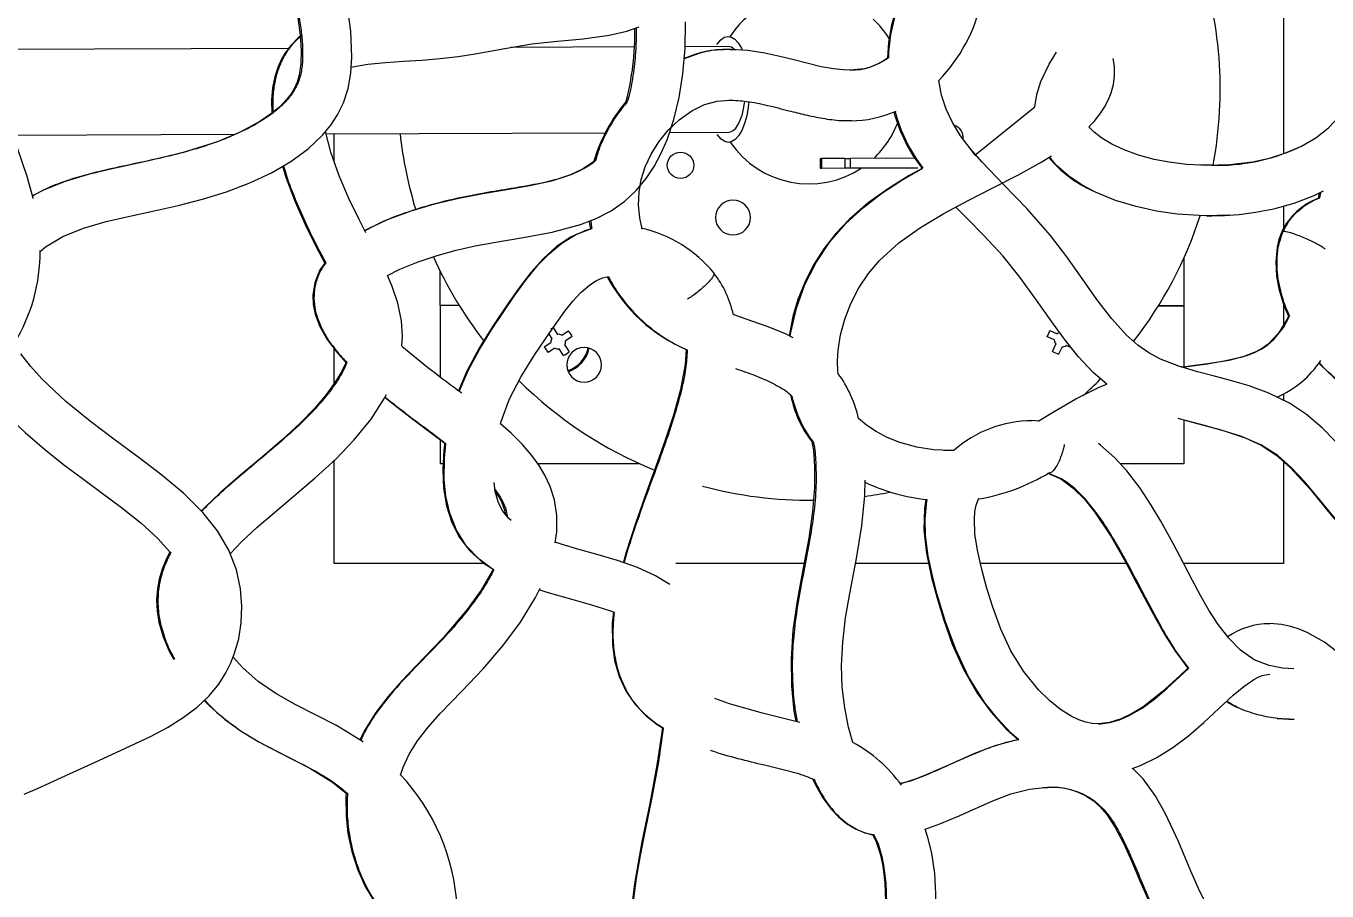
# Model space of a CAD drawing. Header units: millimetres. Extents: x -2254 to 2746, y -2930 to 2748.
# Drawn here: x -7.6 to 403.6, y -6.4 to 267.2 of the extents above; entities that cross this region are included whole.
import ezdxf

# ---------------------------------------------------------------- set-up
doc = ezdxf.new("R2010")
doc.units = ezdxf.units.MM
for name, color, linetype in [('DIKOM_ЗОНА', 80, 'Continuous'), ('DIKOM_ОБЪЕКТ', 7, 'Continuous'), ('DIKOM_РАЗМЕР_ЗОНА', 7, 'Continuous'), ('DIKOM_РАЗМЕР_ОБЪЕКТА', 7, 'Continuous')]:
    doc.layers.add(name, color=color, linetype=linetype)
doc.styles.add('style1', font='arialbd.ttf', dxfattribs={"width": 0.8})
doc.dimstyles.new('1-50', dxfattribs={"dimtxt": 300, "dimasz": 200, "dimexe": 100, "dimexo": 0, "dimgap": 100, "dimtad": 1, "dimtxsty": 'style1', "dimcen": 200, "dimclrd": 7, "dimclre": 7, "dimclrt": 7, "dimadec": 1, "dimazin": 2, "dimtfac": 1, "dimtmove": 0, "dimatfit": 2, "dimfxl": 0, "dimlwd": 25, "dimlwe": 18, "dimarcsym": 0})

# ---------------------------------------------------------------- blocks, each defined once
blk = doc.blocks.new('*D0')
at = {"layer": 'Defpoints', "color": 0, "transparency": 16777216}
for p in [(795.49, 231.6), (-196.96, 225.55), (795.49, -795.35)]:
    blk.add_point(p, dxfattribs=at)
at = {"layer": 'DIKOM_РАЗМЕР_ОБЪЕКТА', "color": 7, "lineweight": 18, "transparency": 16777216}
for p, q in [((795.49, 231.6), (795.49, -895.35)), ((-196.96, 225.55), (-196.96, -895.35))]:
    blk.add_line(p, q, dxfattribs=at)
at = {"layer": 'DIKOM_РАЗМЕР_ОБЪЕКТА', "color": 7, "lineweight": 25, "transparency": 16777216}
blk.add_line((3.04, -795.35), (595.49, -795.35), dxfattribs=at)
at = {"layer": 'DIKOM_РАЗМЕР_ОБЪЕКТА', "color": 7, "transparency": 16777216}
for points in [[(3.04, -762.02), (3.04, -828.68), (-196.96, -795.35)], [(595.49, -762.02), (595.49, -828.68), (795.49, -795.35)]]:
    blk.add_solid(points, dxfattribs=at)
at = {"layer": 'DIKOM_РАЗМЕР_ОБЪЕКТА', "color": 7, "transparency": 16777216, "insert": (299.27, -533.79), "char_height": 300, "attachment_point": 5, "style": 'style1'}
blk.add_mtext('{\\fArial|b0|i0|c204|p34;%%C1000}', dxfattribs=at)
blk = doc.blocks.new('*D1')
at = {"layer": 'Defpoints', "color": 0, "transparency": 16777216}
for p in [(-2253.64, 247.54), (2746.36, 247.54), (2746.36, -2829.65)]:
    blk.add_point(p, dxfattribs=at)
at = {"layer": 'DIKOM_РАЗМЕР_ЗОНА', "color": 7, "lineweight": 18, "transparency": 16777216}
for p, q in [((-2253.64, 247.54), (-2253.64, -2929.65)), ((2746.36, 247.54), (2746.36, -2929.65))]:
    blk.add_line(p, q, dxfattribs=at)
at = {"layer": 'DIKOM_РАЗМЕР_ЗОНА', "color": 7, "lineweight": 25, "transparency": 16777216}
blk.add_line((-2053.64, -2829.65), (2546.36, -2829.65), dxfattribs=at)
at = {"layer": 'DIKOM_РАЗМЕР_ЗОНА', "color": 7, "transparency": 16777216}
for points in [[(-2053.64, -2796.31), (-2053.64, -2862.98), (-2253.64, -2829.65)], [(2546.36, -2796.31), (2546.36, -2862.98), (2746.36, -2829.65)]]:
    blk.add_solid(points, dxfattribs=at)
at = {"layer": 'DIKOM_РАЗМЕР_ЗОНА', "color": 7, "transparency": 16777216, "insert": (256.79, -2568.08), "char_height": 300, "attachment_point": 5, "style": 'style1'}
blk.add_mtext('{\\fArial|b0|i0|c204|p34;%%C5000}', dxfattribs=at)

msp = doc.modelspace()

# ---------------------------------------------------------------- linework, layer by layer
at = {"layer": 'DIKOM_ЗОНА', "color": 3, "lineweight": 15}
msp.add_circle((246.358, 247.542), 2500, dxfattribs=at)
at = {"layer": 'DIKOM_ОБЪЕКТ', "color": 7, "linetype": 'Continuous', "lineweight": 15}
for p, q in [((389.813, 300.36), (389.813, 226.837)), ((75.206, 260.102), (-18.887, 259.715)), ((184.517, 260.551), (145.588, 260.391)), ((214.276, 260.673), (200.637, 260.617)), ((214.692, 259.758), (214.304, 259.729)), ((215.358, 259.719), (214.692, 259.758)), ((-11.806, 232.644), (58.447, 232.933)), ((87.148, 233.051), (175.399, 233.413)), ((89.813, 224.149), (89.813, 233.062)), ((195.693, 233.497), (214.387, 233.574)), ((243.324, 225.243), (243.812, 225.245)), ((243.324, 225.243), (243.336, 222.243)), ((243.336, 222.243), (243.824, 222.245)), ((251.194, 225.275), (243.812, 225.245)), ((243.812, 225.245), (243.824, 222.245)), ((243.824, 222.245), (251.207, 222.275)), ((251.194, 225.275), (252.803, 225.281)), ((251.194, 225.275), (251.207, 222.275)), ((251.207, 222.275), (252.815, 222.281)), ((273.308, 225.366), (252.803, 225.281)), ((252.803, 225.281), (252.815, 222.281)), ((252.815, 222.281), (274.238, 222.37)), ((401.134, 214.344), (400.819, 212.625)), ((401.265, 212.836), (401.577, 214.536)), ((389.813, 210.117), (389.813, 202.924)), ((365.506, 207.143), (367.172, 207.114)), ((358.307, 193.756), (358.305, 178.714)), ((123.305, 178.742), (123.306, 189.555)), ((123.305, 178.742), (123.302, 156.26)), ((129.316, 178.741), (123.305, 178.742)), ((129.316, 178.741), (123.305, 178.742)), ((350.294, 178.715), (358.305, 178.714)), ((358.305, 178.714), (350.294, 178.715)), ((358.305, 178.714), (358.303, 159.415)), ((389.813, 179.246), (389.813, 172.668)), ((158.557, 168.46), (157.605, 169.89)), ((158.945, 171.776), (160.355, 169.657)), ((160.391, 169.602), (160.355, 169.657)), ((161.699, 169.387), (161.644, 169.351)), ((161.699, 169.387), (163.818, 170.797)), ((165.015, 168.999), (162.896, 167.589)), ((317.376, 167.885), (315.065, 168.953)), ((315.97, 170.914), (318.281, 169.846)), ((318.341, 169.819), (318.281, 169.846)), ((89.813, 154.104), (89.813, 165.018)), ((156.168, 165.706), (158.287, 167.116)), ((159.483, 165.318), (157.364, 163.908)), ((158.342, 167.153), (158.287, 167.116)), ((158.557, 168.46), (158.593, 168.405)), ((159.483, 165.318), (159.538, 165.355)), ((160.791, 165.103), (160.828, 165.048)), ((162.238, 162.929), (160.828, 165.048)), ((162.626, 166.245), (162.589, 166.3)), ((162.626, 166.245), (164.036, 164.126)), ((162.841, 167.552), (162.896, 167.589)), ((316.782, 164.288), (317.849, 166.599)), ((317.376, 167.885), (317.435, 167.858)), ((317.877, 166.659), (317.849, 166.599)), ((319.81, 165.693), (318.742, 163.382)), ((319.81, 165.693), (319.838, 165.753)), ((321.037, 166.194), (321.097, 166.166)), ((322.291, 165.615), (321.097, 166.166)), ((233.886, 150.397), (234.126, 150.203)), ((389.813, 150.75), (389.813, 148.804)), ((310.297, 142.387), (309.684, 142.345)), ((312.629, 142.221), (310.297, 142.387)), ((358.301, 142.572), (358.299, 128.714)), ((123.3, 136.317), (123.299, 128.742)), ((282.435, 133.035), (285.737, 133.006)), ((285.386, 132.953), (284.582, 132.935)), ((89.813, 97.228), (89.813, 129.826)), ((124.156, 128.742), (123.299, 128.742)), ((186.341, 128.735), (154.104, 128.738)), ((358.299, 128.714), (338.256, 128.717)), ((389.813, 129.505), (389.813, 97.228)), ((315.608, 125.658), (315.352, 125.712)), ((137.117, 97.228), (89.813, 97.228)), ((238.27, 97.228), (197.704, 97.228)), ((277.656, 97.228), (254.563, 97.228)), ((340.131, 97.228), (294.001, 97.228)), ((389.813, 97.228), (358.239, 97.228)), ((315.237, 26.463), (315.779, 26.518))]:
    msp.add_line(p, q, dxfattribs=at)
at = {"layer": 'DIKOM_ОБЪЕКТ', "color": 7, "linetype": 'Continuous', "lineweight": 15, "flags": 128}
for points in [[(265.064, 257.176), (265.096, 259.007), (265.722, 264.448), (266.959, 269.901), (268.373, 273.976), (270.305, 277.989), (272.875, 281.85), (276.199, 285.364), (279.81, 287.883)], [(279.514, 287.815), (278.143, 287.015), (274.171, 283.684), (271.102, 279.853), (268.813, 275.817), (267.143, 271.72), (265.941, 267.552), (264.948, 261.901), (264.629, 257.088)], [(-3.184, 195.879), (-1.481, 197.359), (4.037, 200.626), (10.523, 203.261), (17.694, 205.345), (25.171, 207.062), (32.822, 208.692), (40.498, 210.42), (48.152, 212.394), (55.726, 214.749), (63.113, 217.568), (69.946, 220.769), (76.099, 224.342), (81.521, 228.316), (86.122, 232.697), (88.675, 235.812), (90.792, 239.054), (92.672, 242.888), (94.139, 247.367), (95.041, 252.265), (95.383, 257.425), (95.011, 265.506), (93.857, 273.939)], [(78.073, 271.336), (79.053, 264.307), (79.378, 259.438), (79.261, 255.183), (78.706, 251.61), (78.041, 249.394), (77.189, 247.501), (76.141, 245.77), (74.817, 244.033), (72.54, 241.655), (69.67, 239.269), (66.228, 236.93), (60.066, 233.594), (52.908, 230.569), (41.719, 227.02), (30.251, 224.275), (18.627, 221.77), (11.677, 220.092), (4.73, 218.003), (-1.901, 215.377), (-5.546, 213.44)], [(106.599, 188.235), (110.473, 190.252), (116.348, 192.645), (122.354, 194.632), (128.36, 196.276), (134.309, 197.623), (140.227, 198.739), (149.495, 200.291), (158.686, 201.997), (167.661, 204.379), (172.594, 206.277), (177.306, 208.721), (181.645, 211.774), (185.366, 215.284), (188.414, 218.989), (190.89, 222.742), (193.053, 226.769), (194.973, 231.168), (197.129, 237.569), (198.809, 244.539), (199.999, 252.041), (200.68, 260.061), (200.85, 268.453)], [(79.466, 264.217), (78.435, 263.476), (75.921, 260.937), (74.142, 258.515), (72.958, 256.433), (71.919, 254.076), (70.98, 251.111), (70.296, 247.613), (69.971, 243.675), (70.048, 239.583)], [(95.168, 254.171), (95.533, 254.276), (100.395, 255.09), (105.992, 255.631), (111.705, 256.005), (117.467, 256.367), (123.253, 256.859), (128.916, 257.561), (134.339, 258.407), (143.662, 260.062), (152.25, 261.48), (160.361, 262.411), (168.452, 263.132), (176.723, 264.256), (182.297, 265.541), (186.156, 266.91)], [(210.779, 261.354), (210.835, 261.457), (211.927, 262.796), (213.079, 263.602), (214.234, 263.873), (215.339, 263.658), (216.417, 262.986), (217.483, 261.812), (218.484, 260.131), (218.734, 259.523)], [(-5.329, 212.658), (-5.346, 212.741), (-7.293, 219.566), (-10.425, 228.835), (-13.571, 237.858), (-16.279, 246.697), (-17.799, 253.273), (-18.788, 259.906), (-18.966, 262.89)], [(252.903, 253.207), (250.645, 253.266), (247.595, 253.58), (243.715, 254.283), (239.105, 255.375), (235.056, 256.419), (230.649, 257.529), (225.831, 258.587), (220.534, 259.418), (215.358, 259.719)], [(311.204, 241.616), (311.816, 245.511), (313.12, 249.574), (315.724, 255.056), (318.064, 258.886)], [(328.277, 235.331), (329.974, 237.005), (331.766, 239.258), (333.236, 241.499), (334.388, 243.691), (335.337, 246.074), (336.036, 248.708), (336.394, 251.534), (336.35, 254.474), (335.948, 256.927)], [(406.258, 135.802), (401.992, 140.142), (397.112, 144.305), (391.73, 147.869), (385.188, 151.061), (378.927, 153.348), (373.053, 155.079), (367.611, 156.51), (362.614, 157.819), (356.71, 159.569), (350.9, 161.827), (347.236, 163.773), (343.723, 166.256), (340.225, 169.399), (335.544, 174.591), (330.84, 180.723), (326.148, 187.349), (321.339, 194.16), (316.202, 200.958), (308.84, 209.374), (301.407, 216.972), (294.426, 224.213), (290.871, 228.308), (287.751, 232.437), (285.157, 236.633), (283.153, 240.913), (281.757, 245.32), (280.902, 249.923), (280.899, 249.955)], [(187.144, 202.963), (186.359, 206.558), (185.985, 210.556), (186.131, 214.591), (186.832, 218.615), (188.107, 222.633), (189.955, 226.627), (192.372, 230.521), (195.339, 234.199), (198.822, 237.521), (202.757, 240.321), (206.839, 242.316), (210.831, 243.43), (214.76, 243.758)], [(220.799, 243.222), (220.633, 241.549), (220.144, 238.809), (219.453, 236.299), (218.591, 234.151), (217.604, 232.462), (216.547, 231.279), (215.475, 230.598), (214.372, 230.374), (213.215, 230.636), (212.056, 231.431), (210.953, 232.761), (210.897, 232.865)], [(214.387, 233.574), (215.036, 233.675), (215.884, 234.115), (216.692, 234.891), (217.439, 235.985), (218.105, 237.367), (218.674, 239.001), (219.13, 240.846), (219.461, 242.854), (219.52, 243.341)], [(289.885, 229.613), (292.269, 226.312), (311.204, 241.616)], [(365.463, 223.133), (372.711, 223.33), (380.057, 224.24), (385.422, 225.418), (390.591, 227.051), (395.478, 229.168), (399.983, 231.793), (404, 234.942), (407.546, 238.67), (407.885, 239.144)], [(367.107, 223.114), (363.642, 223.154), (359.152, 223.411), (353.666, 224.081), (348.953, 224.995), (343.94, 226.351), (339.423, 227.976), (335.553, 229.778), (332.38, 231.679), (329.95, 233.575), (328.277, 235.331), (328.277, 235.331)], [(99.808, 201.737), (97.617, 205.933), (94.391, 212.645), (91.368, 219.757), (88.722, 227.231), (87.038, 233.814)], [(73.431, 222.8), (74.582, 219.035), (77.413, 211.599), (80.563, 204.447), (83.961, 197.523), (86.771, 192.174)], [(172.56, 225.147), (171.393, 224.01), (168.269, 221.872), (164.478, 220.065), (158.471, 218.141), (151.591, 216.643), (144.287, 215.387), (136.772, 214.133), (129.14, 212.667), (121.506, 210.835), (113.96, 208.585), (106.495, 205.823), (99.659, 202.624), (99.419, 202.482)], [(275.576, 222.129), (271.541, 219.88), (264.972, 215.816), (258.59, 211.246), (252.542, 206.014), (248.31, 201.549), (244.497, 196.659), (241.195, 191.415), (238.488, 186.034), (236.353, 180.649), (234.744, 175.304), (233.594, 169.211)], [(233.928, 169.037), (234.077, 170.249), (235.886, 177.99), (238.572, 185.373), (242.09, 192.367), (246.443, 198.879), (251.493, 204.715), (257.03, 209.825), (262.852, 214.274), (268.822, 218.195), (275.797, 222.225)], [(249.049, 157.236), (248.955, 157.951), (248.848, 161.203), (249.046, 164.646), (249.804, 169.461), (251.142, 174.439), (253.074, 179.467), (255.597, 184.382), (258.627, 188.911), (262.15, 193.046), (268.255, 198.58), (275.123, 203.453), (282.495, 207.852), (290.158, 211.962), (297.974, 215.949), (305.872, 220.015), (313.387, 224.185), (316.474, 226.141)], [(372.666, 207.339), (364.995, 207.129), (356.243, 207.684), (349.708, 208.623), (343.209, 210.041), (336.751, 212.004), (330.353, 214.639), (326.138, 216.882), (321.993, 219.661), (317.992, 223.196), (315.861, 225.768)], [(367.172, 207.114), (371.174, 207.226), (375.782, 207.576), (380.99, 208.253), (386.785, 209.378), (393.138, 211.121), (399.54, 213.539), (402.445, 215.005)], [(333.957, 153.887), (329.669, 157.631), (325.04, 162.599), (320.905, 167.724), (317.103, 172.886), (311.75, 180.506), (306.505, 187.78), (301.089, 194.488), (295.122, 200.896), (290.11, 205.971), (286.272, 209.912)], [(170.802, 202.954), (169.543, 202.642), (164.691, 200.483), (160.083, 197.395), (155.831, 193.569), (151.906, 189.189), (148.213, 184.382), (144.669, 179.31), (140.135, 172.542), (135.716, 165.514), (131.648, 158.015), (129.023, 151.817)], [(129.27, 151.631), (132.113, 158.22), (135.672, 164.849), (139.496, 171.047), (143.389, 176.922), (146.69, 181.771), (150.253, 186.698), (154.272, 191.6), (157.733, 195.158), (161.733, 198.478), (166.394, 201.318), (171.155, 203.108)], [(170.375, 205.423), (170.399, 205.135), (170.802, 202.954)], [(389.292, 202.06), (388.39, 199.641), (387.8, 197.225), (387.363, 192.564), (387.63, 188.185), (388.381, 184.048), (389.941, 178.818), (391.364, 175.421)], [(86.771, 192.174), (85.256, 190.013), (83.6, 186.004), (82.983, 182.14), (83.102, 179.082), (83.728, 175.997), (85.188, 172.152), (87.563, 168.005), (90.568, 164.016), (93.489, 160.811)], [(111.158, 166.015), (111.386, 169.105), (111.056, 173.922), (109.878, 179.502), (108.093, 184.782), (106.599, 188.235)], [(142.289, 141.269), (142.493, 142.141), (145.225, 149.311), (148.854, 156.309), (153.172, 163.268), (157.875, 170.293), (162.664, 177.017), (165.169, 180.111), (167.775, 182.893), (170.466, 185.215), (172.502, 186.553), (174.522, 187.49), (176.477, 188.001)], [(234.821, 168.6), (232.429, 169.793), (226.975, 171.995), (221.722, 173.879), (216.714, 175.634), (215.897, 175.942)], [(357.618, 159.325), (360.16, 159.658), (366.557, 160.502), (372.624, 161.54), (378.188, 162.996), (380.687, 163.943), (382.935, 165.058), (384.896, 166.347), (386.652, 167.884), (389.797, 171.853), (391.675, 175.394)], [(391.364, 175.421), (391.063, 174.714), (388.189, 170.01), (384.926, 166.543), (383.138, 165.258), (381.064, 164.127), (376.764, 162.495), (371.638, 161.241), (365.824, 160.274), (359.408, 159.434), (357.922, 159.237)], [(158.283, 171.353), (158.487, 171.487), (158.945, 171.776)], [(201.025, 164.897), (200.704, 160.119), (199.242, 152.21), (197.023, 144.113), (194.326, 135.921), (191.428, 127.838), (188.565, 120.037), (185.07, 110.215), (182.033, 100.784), (181.189, 97.586)], [(-8.167, 24.294), (-4.05, 26.081), (6.124, 30.634), (15.416, 34.901), (23.844, 38.764), (31.684, 42.469), (37.112, 45.359), (42.069, 48.45), (46.473, 51.785), (50.236, 55.351), (53.279, 59.047), (55.545, 62.618), (57.132, 65.815), (58.207, 68.523), (59.596, 73.357), (60.414, 78.446), (60.624, 83.744), (60.167, 89.225), (58.865, 95.156), (56.446, 101.419), (52.846, 107.568), (48.271, 113.337), (42.128, 119.454), (35.33, 125.144), (28.1, 130.639), (20.534, 136.221), (12.77, 142.087), (4.98, 148.471), (-2.528, 155.497), (-6.219, 159.557), (-9.226, 163.468)], [(93.489, 160.811), (93.357, 160.462), (92.082, 157.848), (89.869, 154.18), (87.06, 150.329), (83.678, 146.344), (78.893, 141.425), (73.333, 136.322), (67.069, 130.955), (60.235, 125.218), (53.721, 119.551), (48.846, 114.938), (47.792, 113.814)], [(401.018, 160.547), (401.417, 160.075), (405.629, 156.088), (412.63, 150.914), (420.1, 146.558), (426.229, 143.428), (432.482, 140.38), (439.042, 137.317), (445.959, 134.325), (452.938, 131.65), (459.28, 129.604), (464.926, 128.171), (469.813, 127.295), (473.115, 126.952)], [(-22.292, 154.378), (-18.809, 149.726), (-13.723, 144.131), (-7.924, 138.606), (-1.843, 133.38), (4.24, 128.55), (10.234, 124.037), (16.056, 119.743), (22.567, 114.882), (28.604, 110.089), (33.973, 105.222), (37.865, 100.854)], [(312.324, 142.243), (317.375, 145.284), (324.193, 149.277), (331.567, 152.99), (333.968, 153.878)], [(56.912, 100.211), (60.472, 104.012), (65.295, 108.532), (70.872, 113.36), (76.624, 118.187), (83.754, 124.271), (90.258, 130.234), (95.998, 136.173), (101.455, 142.87), (105.722, 149.47), (106.289, 150.598)], [(105.841, 149.707), (109.541, 146.753), (115.441, 142.256), (121.777, 137.496), (124.745, 135.199)], [(159.622, 103.715), (160.133, 107.165), (160.154, 112.365), (159.386, 117.285), (158.008, 121.574), (156.333, 125.138), (154.518, 128.167), (152.188, 131.383), (149.249, 134.814), (145.714, 138.384), (142.315, 141.383)], [(284.582, 132.935), (279.332, 133.179), (273.934, 134.003), (268.51, 135.487), (264.564, 137.057), (261.036, 138.896), (258.007, 140.924), (255.53, 143.046)], [(426.693, 93.531), (423.048, 95.474), (418.7, 98.573), (414.827, 101.967), (409.696, 107.312), (405.103, 112.71), (400.795, 117.983), (396.589, 122.973), (392.351, 127.5), (387.998, 131.343), (382.662, 134.74), (376.551, 137.376), (369.814, 139.496), (362.609, 141.401), (356.542, 143.051)], [(356.697, 143.075), (359.16, 142.373), (365.196, 140.8), (371.424, 139.086), (377.673, 136.966), (382.718, 134.652), (387.442, 131.598), (391.972, 127.599), (398.211, 120.724), (404.07, 113.587), (406.974, 110.097), (409.924, 106.725), (413.192, 103.288), (417.243, 99.559), (420.516, 97.017), (424.362, 94.575), (426.465, 93.562)], [(240.762, 135.749), (241.224, 132.913), (241.611, 127.978), (241.593, 121.228), (240.992, 113.649), (239.768, 105.246), (238.018, 95.877), (236.076, 85.373), (234.783, 76.097), (234.169, 67.08), (234.308, 58.498), (235.095, 50.521), (235.653, 47.387)], [(124.766, 135.327), (124.396, 133.085), (124.058, 126.959), (124.339, 121.067), (125.284, 115.443), (126.958, 110.166), (129.4, 105.405), (132.641, 101.204), (136.852, 97.4), (139.995, 95.361)], [(140.261, 95.193), (139.858, 95.422), (135.583, 98.613), (131.638, 102.724), (128.436, 107.74), (126.31, 113.114), (125.092, 118.471), (124.546, 123.722), (124.597, 130.537), (125.108, 135.064)], [(393.051, 63.879), (389.514, 64.069), (385.256, 64.91), (380.593, 66.777), (376.264, 69.744), (372.491, 73.55), (369.186, 77.897), (366.258, 82.494), (363.611, 87.129), (361.067, 91.849), (358.198, 97.307), (354.896, 103.56), (351.02, 110.577), (347.996, 115.646), (344.48, 120.981), (340.276, 126.498), (336.497, 130.649), (331.994, 134.649), (331.307, 135.13)], [(253.677, 40.562), (252.283, 45.496), (251.115, 51.54), (250.372, 58.071), (250.135, 64.981), (250.487, 72.289), (251.424, 80.036), (252.744, 87.73), (254.853, 98.743), (256.548, 109.108), (257.483, 118.665), (257.573, 123.513)], [(315.339, 125.739), (319.419, 123.938), (323.368, 121.048), (326.922, 117.493), (330.092, 113.579), (335.457, 105.487), (339.839, 97.777), (343.505, 90.883), (346.594, 85.001), (349.344, 79.879), (352.309, 74.655), (355.669, 69.329), (359.573, 64.076)], [(145.748, 110.805), (144.962, 111.439), (143.059, 113.731), (141.701, 116.386), (140.677, 119.926), (140.305, 122.859)], [(276.765, 117.496), (276.311, 114.638), (276.158, 107.748), (276.979, 100.46), (278.599, 92.726), (280.341, 86.213), (282.445, 79.239), (285.141, 71.659), (288.633, 63.808), (293.024, 56.164), (297.399, 50.151), (302.409, 44.564), (305.938, 41.42)], [(306.117, 41.462), (303.774, 43.504), (299.378, 48.16), (295.411, 53.186), (290.287, 61.347), (286.203, 69.972), (283.004, 78.731), (280.398, 87.425), (278.852, 93.342), (277.546, 99.537), (276.681, 106.105), (276.517, 111.356), (277.034, 116.923), (277.148, 117.449)], [(331.248, 46.483), (329.344, 46.598), (327.335, 47.002), (325.115, 47.763), (322.718, 48.91), (319.336, 51.046), (315.847, 53.854), (312.355, 57.294), (307.599, 63.175), (303.656, 69.586), (300.447, 76.471), (297.806, 83.735), (295.972, 89.737), (294.34, 95.723), (293.056, 101.432), (292.284, 106.627), (292.104, 111.177), (292.302, 113.611), (292.719, 115.681), (293.099, 116.852), (293.545, 117.862), (293.57, 117.903)], [(195.841, 90.522), (195.377, 90.898), (191.357, 93.342), (185.611, 95.976), (179.3, 98.191), (172.488, 100.18), (167.097, 101.661), (161.534, 103.265), (159.649, 103.897)], [(37.865, 100.854), (36.774, 98.801), (35.397, 95.437), (34.465, 92.268), (33.888, 89.142), (33.641, 85.755), (33.799, 82.201), (34.375, 78.64), (35.705, 73.999), (37.594, 69.482), (39.034, 66.83)], [(139.995, 95.361), (139.836, 94.997), (136.182, 88.77), (131.831, 82.667), (124.281, 73.804), (115.679, 64.869), (111.152, 60.106), (106.818, 55.181), (102.889, 50.072), (99.515, 44.726), (97.913, 41.389)], [(110.757, 30.295), (111.523, 32.792), (113.445, 36.887), (116.099, 41.096), (119.448, 45.417), (123.389, 49.858), (130.144, 56.877), (136.855, 63.915), (143.116, 71.188), (148.654, 78.669), (153.384, 86.415), (154.869, 89.423)], [(178.355, 81.697), (176.892, 82.271), (171.252, 84.032), (165.319, 85.687), (157.092, 88.027), (154.607, 88.892)], [(178.019, 81.86), (177.644, 78.293), (177.694, 71.582), (178.394, 66.48), (179.815, 61.438), (182.028, 56.676), (184.954, 52.458), (188.333, 48.984), (191.828, 46.243), (193.889, 45.004)], [(464.612, 3.601), (460.928, 5.263), (456.662, 7.82), (452.301, 11.192), (448.005, 15.469), (444.031, 20.388), (440.365, 25.658), (436.866, 31.094), (433.413, 36.533), (429.958, 41.819), (424.753, 49.317), (419.458, 56.244), (413.985, 62.543), (408.371, 67.987), (402.798, 72.287), (397.343, 75.369), (394.724, 76.44), (392.172, 77.232), (389.133, 77.886), (385.459, 78.177)], [(98.915, 40.729), (98.665, 40.927), (90.515, 45.936), (83.895, 49.366), (77.428, 52.627), (71.284, 56.055), (65.696, 59.893), (60.858, 64.202), (57.831, 67.577)], [(331.233, 46.533), (331.972, 46.502), (334.914, 46.899), (337.946, 47.788), (341.021, 49.126), (345.113, 51.5), (349.13, 54.411), (353.078, 57.76), (357.088, 61.477), (359.908, 64.134)], [(359.573, 64.076), (357.081, 61.724), (351.506, 56.6), (345.364, 51.815), (341.997, 49.738), (338.471, 48.045), (334.855, 46.904), (331.248, 46.483)], [(341.977, 32.398), (344.587, 33.308), (349.797, 35.8), (354.88, 38.963), (359.84, 42.714), (364.643, 46.909), (369.334, 51.311), (373.93, 55.563), (377.253, 58.346), (380.402, 60.527), (381.84, 61.294), (383.118, 61.8), (385.526, 62.177)], [(48.698, 53.894), (50.46, 52.04), (55.101, 47.956), (60.327, 44.177), (65.908, 40.808), (74.235, 36.469), (82.102, 32.442), (89.23, 28.095), (93.59, 24.622)], [(236.993, 46.908), (235.69, 47.275), (225.149, 49.831), (214.699, 52.814), (210.107, 54.501)], [(371.746, 53.542), (374.538, 51.997), (375.424, 51.637)], [(193.511, 45.285), (191.898, 34.014), (189.593, 21.834), (187.035, 9.168), (184.68, -4.11), (183.805, -10.852), (183.274, -17.633), (183.254, -20.181)], [(387.858, 48.219), (388.279, 48.145), (393.128, 47.879)], [(183.689, -20.245), (183.713, -17.12), (184.355, -9.597), (185.368, -2.299), (186.606, 4.822), (187.965, 11.808), (190.278, 23.237), (192.384, 34.479), (193.894, 45.043)], [(305.92, 41.436), (304.791, 41.247), (298.57, 39.516), (292.11, 37.076), (284.639, 33.793), (276.858, 30.347), (273.73, 29.106), (270.603, 28.046), (268.736, 27.579)], [(240.98, 29.144), (241.869, 27.162), (244.192, 23.101), (246.935, 19.412), (249.144, 17.102), (251.743, 14.98), (254.771, 13.175), (257.282, 12.14), (259.865, 11.444), (260.347, 11.399)], [(382.127, -30.716), (381.429, -30.231), (377.584, -26.938), (373.753, -22.934), (370.059, -18.206), (366.607, -12.709), (363.406, -6.473), (360.558, -0.115), (356.579, 9.283), (352.423, 18.258), (349.236, 23.886), (345.47, 29.075), (342.136, 32.453)], [(276.542, 13.196), (281.183, 14.844), (287.286, 17.442), (292.453, 19.774), (297.894, 22.159), (303.584, 24.326), (309.523, 25.889), (315.237, 26.463)], [(315.779, 26.518), (317.883, 26.471), (320.128, 26.248), (322.487, 25.759), (324.908, 24.938), (327.308, 23.77), (329.644, 22.22), (331.874, 20.259), (333.978, 17.838), (336.66, 13.766), (339.252, 8.804), (341.806, 3.14), (344.445, -3.1), (347.336, -9.81), (350.693, -16.876), (354.507, -23.678), (358.721, -29.794), (363.165, -35.083), (364.414, -36.318)], [(93.59, 24.622), (93.468, 23.337), (93.503, 17.44), (94.115, 11.812), (95.302, 6.177), (97.093, 0.58), (99.539, -4.915), (102.782, -10.327), (105.884, -14.309), (109.627, -18.069), (112.455, -20.253)], [(308.331, -69.736), (306.088, -69.638), (303.013, -69.009), (300.476, -68.055), (297.665, -66.555), (294.961, -64.668), (291.297, -61.324), (288.179, -57.545), (285.665, -53.504), (283.721, -49.245), (281.61, -42.117), (280.455, -34.797), (279.979, -27.517), (279.926, -20.329), (279.997, -13.207), (279.939, -7.163), (279.571, -0.875), (278.658, 5.638), (277.452, 10.601), (276.536, 13.212)], [(259.935, 11.51), (261.019, 9.205), (262.303, 5.386), (263.133, 1.584), (263.758, -3.783), (263.987, -9.567), (263.978, -15.712), (263.934, -25.58), (264.505, -36.102), (265.537, -43.348), (267.319, -50.706), (269.009, -55.213)]]:
    msp.add_lwpolyline(points, dxfattribs=at)
at = {"layer": 'DIKOM_ОБЪЕКТ', "color": 7, "linetype": 'Continuous', "lineweight": 15}
msp.add_circle((199.237, 223.116), 4.172, dxfattribs=at)
at = {"layer": 'DIKOM_ОБЪЕКТ', "color": 7, "linetype": 'Continuous', "lineweight": 15, "extrusion": (0, 3.49148e-15, -1)}
for centre in [(-215.819, 206.58), (-168.758, 160.008)]:
    msp.add_circle(centre, 5.5, dxfattribs=at)
at = {"layer": 'DIKOM_ОБЪЕКТ', "color": 7, "linetype": 'Continuous', "lineweight": 15}
for centre, radius, start, end in [((239.813, 247.228), 130, 349.30244, 19.43436), ((239.813, 247.228), 30, 95.83124, 146.50642), ((243.083, 286.391), 52.52, 316.05706, 347.60878), ((239.813, 247.228), 30, 32.15488, 47.402), ((97.721, 264.999), 87.093, 345.36764, 0.94109), ((213.765, 227.269), 32.464, 89.04965, 114.30111), ((214.22, 258.051), 2.636, 41.32374, 88.78973), ((253.028, 272.466), 19.263, 269.63, 307.03078), ((221.273, 209.779), 51.553, 139.64283, 163.45378), ((253.073, 272.104), 34.897, 269.82863, 294.20791), ((316.029, 253.485), 51.184, 195.24877, 217.81109), ((317.482, 253.73), 52.252, 194.97554, 217.08131), ((239.813, 247.228), 30, 313.06886, 339.35389), ((284.426, 231.816), 4.172, 354.10669, 72.09267), ((239.813, 247.228), 130, 186.21828, 197.05939), ((239.813, 247.228), 30, 214.06018, 303.79274), ((368.582, 286.128), 63.031, 268.65924, 294.34602), ((345.264, 250.284), 38.565, 219.83656, 245.95059), ((408.432, 192.77), 21.326, 110.877, 153.82958), ((239.813, 247.228), 130, 322.12739, 342.04087), ((177.229, 162.049), 42.328, 39.71763, 76.7788), ((-57.867, 195.615), 54.684, 328.30094, 0.53636), ((239.813, 247.228), 130, 204.06965, 217.73335), ((221.08, 211.718), 50.938, 207.92374, 246.81408), ((184.076, 168.999), 32.588, 12.19141, 37.90904), ((160.591, 167.353), 2.317, 61.43152, 95.85549), ((135.032, 150.343), 35.313, 31.89092, 35.39609), ((347.56, 155.131), 35.313, 153.45296, 156.95813), ((319.689, 168.006), 2.317, 112.43194, 127.41753), ((324.036, 418.932), 330.653, 229.92354, 234.08392), ((186.15, 184.362), 35.313, 211.89092, 215.39609), ((160.591, 167.353), 2.317, 151.43152, 185.85549), ((160.591, 167.353), 2.317, 241.43152, 275.85549), ((160.591, 167.353), 2.317, 331.43152, 5.85549), ((160.591, 167.353), 9.642, 287.99205, 348.07463), ((160.591, 167.353), 10, 288.10912, 347.95756), ((319.689, 168.006), 2.317, 182.99356, 217.41753), ((319.689, 168.006), 2.317, 272.99356, 307.41753), ((143.582, 192.912), 35.313, 301.89092, 305.39609), ((332.564, 195.878), 35.313, 243.45296, 246.95813), ((374.579, 179.579), 32.582, 294.05818, 326.11121), ((217.39, 134.283), 39.134, 12.93971, 36.00391), ((239.813, 247.228), 130, 225.16281, 247.95307), ((239.813, 247.228), 130, 311.81961, 315.09187), ((267.574, 156.793), 34.092, 191.15369, 218.55633), ((270.5, 158), 36.914, 192.36177, 217.55257), ((310.299, 105.189), 37.128, 89.90509, 131.51948), ((282.677, 180.989), 64.28, 279.66519, 301.09076), ((126.68, 109.333), 17.647, 10.58575, 37.64062), ((239.813, 247.228), 130, 255.0151, 270.6522), ((239.813, 247.228), 130, 277.81877, 281.29462), ((282.688, 175.547), 58.362, 244.49835, 264.55276), ((385.616, 54.264), 23.903, 90.36689, 124.30525), ((232.116, 0.447), 45.575, 35.73466, 61.75938), ((62.004, -15.174), 66.735, 3.15675, 43.21576)]:
    msp.add_arc(centre, radius, start, end, dxfattribs=at)
for points, knots in [([(74.059, 299.305), (74.135, 298.029), (74.356, 294.278), (75.367, 288.213), (76.656, 281.168), (77.891, 274.815), (78.875, 269.093), (79.55, 264.004), (79.877, 259.15), (79.727, 254.652), (78.992, 250.602), (77.431, 246.995), (75.05, 243.789), (71.979, 240.823), (68.351, 238.117), (63.378, 235.108), (56.99, 232.08), (49.212, 229.202), (41.095, 226.856), (32.717, 224.881), (24.09, 223.059), (16.232, 221.374), (9.2, 219.553), (3.068, 217.518), (-1.926, 215.534), (-4.692, 213.892), (-5.532, 213.393)], [0, 0, 0, 0, 0.0258123, 0.0759419, 0.1242306, 0.1709017, 0.2069953, 0.2417574, 0.27473, 0.3052207, 0.3325376, 0.3575132, 0.3845922, 0.4142999, 0.446026, 0.47916, 0.536414, 0.5950687, 0.6547577, 0.7157366, 0.7780789, 0.8423447, 0.8866964, 0.932359, 0.9794634, 1, 1, 1, 1]), ([(79.489, 264.034), (79.03, 263.697), (77.309, 262.432), (74.958, 259.472), (72.675, 255.386), (71.255, 251.07), (70.487, 246.512), (70.268, 242.76), (70.445, 240.456), (70.493, 239.825)], [0, 0, 0, 0, 0.0649911, 0.2439418, 0.4197701, 0.5872824, 0.7449119, 0.9301237, 1, 1, 1, 1]), ([(185.237, 266.584), (185.211, 264.335), (185.158, 259.613), (184.394, 252.505), (183.531, 246.933), (182.619, 243.931), (182.411, 243.246)], [0, 0, 0, 0, 0.2855124, 0.5995905, 0.9086984, 1, 1, 1, 1]), ([(216.757, 259.638), (215.067, 259.685), (211.134, 259.793), (205.57, 258.847), (201.937, 257.386), (200.401, 256.768)], [0, 0, 0, 0, 0.3031677, 0.7053556, 1, 1, 1, 1]), ([(265.064, 257.176), (263.906, 256.44), (261.474, 254.896), (257.325, 253.462), (254.366, 253.296), (252.895, 253.214)], [0, 0, 0, 0, 0.3136727, 0.6586786, 1, 1, 1, 1]), ([(182.411, 243.246), (181.339, 241.937), (178.884, 238.938), (175.82, 233.618), (173.499, 228.73), (172.682, 225.64), (172.439, 224.721)], [0, 0, 0, 0, 0.2411433, 0.552541, 0.8669837, 1, 1, 1, 1]), ([(214.471, 243.734), (216.385, 243.655), (220.489, 243.487), (226.817, 242.078), (232.935, 240.514), (238.74, 239.045), (244.212, 237.938), (249.098, 237.205), (252.162, 237.297), (253.268, 237.33)], [0, 0, 0, 0, 0.1456884, 0.3123561, 0.4910553, 0.6256973, 0.7667644, 0.9157823, 1, 1, 1, 1]), ([(73.769, 223.012), (74.073, 221.937), (75.142, 218.155), (77.605, 211.933), (80.914, 204.33), (84.135, 197.813), (86.248, 193.834), (87.083, 192.263)], [0, 0, 0, 0, 0.0993509, 0.3494337, 0.5960269, 0.8404761, 1, 1, 1, 1]), ([(172.439, 224.721), (172.403, 224.683), (171.306, 223.497), (168.417, 221.81), (163.869, 219.725), (157.928, 217.997), (150.761, 216.552), (142.44, 215.213), (133.831, 213.77), (125.73, 212.052), (118.235, 210.043), (111.385, 207.798), (105.053, 205.37), (101.177, 203.302), (99.468, 202.389)], [0, 0, 0, 0, 0.0019992, 0.0615441, 0.12659, 0.1970211, 0.3021876, 0.4126438, 0.5268767, 0.6438129, 0.7364138, 0.8298462, 0.9249546, 1, 1, 1, 1]), ([(389.745, 202.242), (390.456, 203.584), (391.848, 206.211), (394.872, 209.199), (398.014, 211.431), (400.223, 212.386), (401.265, 212.836)], [0, 0, 0, 0, 0.2778551, 0.5435361, 0.7847644, 1, 1, 1, 1]), ([(391.82, 175.373), (391.378, 176.308), (390.422, 178.329), (389.373, 181.66), (388.454, 185.285), (387.857, 189.152), (387.699, 193.3), (388.117, 197.802), (389.186, 200.716), (389.745, 202.242)], [0, 0, 0, 0, 0.112495, 0.2432426, 0.3773969, 0.5168775, 0.6645532, 0.8243958, 1, 1, 1, 1]), ([(389.745, 202.242), (389.549, 202.233), (389.292, 202.221), (389.335, 202.073), (389.345, 202.037)], [0, 0, 0, 0, 0.7613868, 1, 1, 1, 1]), ([(402.952, 196.639), (402.691, 196.819), (402.076, 197.243), (400.744, 198.014), (399.07, 198.885), (397.229, 199.756), (395.27, 200.6), (393.083, 201.439), (390.972, 202.109), (390.143, 202.199), (389.745, 202.242)], [0, 0, 0, 0, 0.0865014, 0.2041488, 0.3136686, 0.4242624, 0.5426692, 0.6651984, 0.8392162, 1, 1, 1, 1]), ([(87.083, 192.263), (86.645, 191.649), (85.493, 190.037), (84.146, 186.944), (83.308, 183.099), (83.378, 179.205), (84.214, 175.267), (85.747, 171.523), (87.806, 168.021), (90.004, 165.019), (91.991, 162.636), (93.278, 161.28), (93.768, 160.764)], [0, 0, 0, 0, 0.0644431, 0.1693741, 0.2831313, 0.3932518, 0.4934812, 0.6204356, 0.7337148, 0.8388673, 0.9386941, 1, 1, 1, 1]), ([(176.5, 187.957), (177.071, 186.833), (178.754, 183.52), (182.486, 178.632), (187.51, 173.378), (193.43, 168.872), (198.191, 166.094), (201.029, 164.892), (201.481, 164.7)], [0, 0, 0, 0, 0.106584, 0.3143169, 0.5219771, 0.7299219, 0.957057, 1, 1, 1, 1]), ([(209.742, 189.072), (209.788, 188.936), (209.883, 188.654), (209.447, 187.808), (208.596, 186.709), (207.404, 185.462), (206.004, 184.181), (204.447, 182.902), (202.869, 181.729), (201.869, 181.083), (201.415, 180.789)], [0, 0, 0, 0, 0.1229914, 0.2573102, 0.3916293, 0.5211028, 0.6418556, 0.7626083, 0.8920818, 1, 1, 1, 1]), ([(181.491, 97.476), (181.527, 97.617), (182.557, 101.635), (185.092, 109.28), (189.033, 120.351), (193.056, 131.159), (196.8, 141.812), (199.454, 150.981), (201.045, 158.601), (201.338, 162.704), (201.481, 164.7)], [0, 0, 0, 0, 0.0061834, 0.1766909, 0.3433212, 0.5083814, 0.6695825, 0.8255243, 0.9151189, 1, 1, 1, 1]), ([(93.768, 160.764), (93.316, 159.723), (92.149, 157.032), (89.492, 153.047), (85.308, 147.656), (79.534, 141.641), (72.206, 135.078), (64.428, 128.575), (57.794, 123.028), (52.521, 118.264), (49.618, 115.556), (48.145, 113.945), (47.914, 113.692)], [0, 0, 0, 0, 0.0504484, 0.1304377, 0.2138914, 0.3578894, 0.5072734, 0.6612845, 0.8198501, 0.9012327, 0.9845231, 1, 1, 1, 1]), ([(473.133, 126.994), (472.606, 127.013), (470.129, 127.102), (465.806, 127.926), (460.246, 129.249), (454.894, 130.927), (448.243, 133.343), (440.374, 136.668), (431.31, 140.956), (423.507, 144.762), (416.932, 148.298), (411.525, 151.619), (406.313, 155.61), (402.782, 158.671), (401.25, 160.59), (401.143, 160.724)], [0, 0, 0, 0, 0.0198089, 0.0931175, 0.1643603, 0.2340871, 0.3027224, 0.4286407, 0.5524326, 0.6759789, 0.7515646, 0.8297477, 0.910627, 0.9937724, 1, 1, 1, 1]), ([(216.623, 158.858), (217.696, 158.486), (220.755, 157.423), (225.602, 155.609), (230.329, 153.213), (233.284, 151.377), (234.299, 150.256), (234.442, 150.097)], [0, 0, 0, 0, 0.1712075, 0.4882996, 0.7775088, 0.9685709, 1, 1, 1, 1]), ([(105.89, 149.805), (107.403, 148.592), (110.751, 145.909), (116.013, 141.94), (120.936, 138.284), (123.936, 135.969), (125.108, 135.064)], [0, 0, 0, 0, 0.2399052, 0.5307649, 0.8165715, 1, 1, 1, 1]), ([(241.235, 135.539), (241.255, 135.459), (241.76, 133.383), (242.007, 129.076), (242.167, 121.955), (241.535, 113.873), (240.183, 104.905), (238.386, 95.711), (236.546, 86.181), (235.186, 76.988), (234.508, 68.226), (234.55, 60.071), (235.06, 53.044), (235.818, 48.815), (236.097, 47.263)], [0, 0, 0, 0, 0.0027773, 0.0721849, 0.1440646, 0.2430923, 0.3446256, 0.4499285, 0.5592804, 0.6722895, 0.7631582, 0.8550677, 0.9468274, 1, 1, 1, 1]), ([(320.539, 134.787), (320.439, 134.314), (320.206, 133.217), (319.637, 131.421), (318.887, 129.533), (318.014, 127.85), (317.121, 126.584), (316.287, 125.801), (315.829, 125.705), (315.608, 125.658)], [0, 0, 0, 0, 0.1062045, 0.2465371, 0.3970044, 0.553103, 0.7092015, 0.8596682, 1, 1, 1, 1]), ([(359.908, 64.134), (359.038, 65.21), (356.985, 67.751), (354.2, 72.053), (350.176, 78.846), (345.508, 87.744), (340.789, 96.794), (336.88, 103.757), (333.833, 108.753), (330.627, 113.423), (327.227, 117.645), (323.603, 121.218), (319.777, 124.069), (316.965, 125.141), (315.608, 125.658)], [0, 0, 0, 0, 0.0539608, 0.1274343, 0.198624, 0.3598764, 0.5156605, 0.5931164, 0.6688648, 0.7424619, 0.8131653, 0.8799968, 0.9421159, 1, 1, 1, 1]), ([(140.582, 120.673), (140.587, 120.667), (141.378, 119.759), (142.545, 117.761), (143.983, 114.877), (144.34, 112.894), (144.502, 111.993)], [0, 0, 0, 0, 0.0024243, 0.3804354, 0.7184385, 1, 1, 1, 1]), ([(38.167, 100.777), (37.452, 99.353), (35.895, 96.253), (34.418, 90.976), (33.858, 85.192), (34.456, 79.407), (35.985, 74.006), (37.668, 69.866), (38.934, 67.643), (39.321, 66.963)], [0, 0, 0, 0, 0.1354598, 0.2951078, 0.4599368, 0.622254, 0.7816502, 0.9333117, 1, 1, 1, 1]), ([(140.259, 95.19), (139.371, 93.554), (137.449, 90.014), (133.908, 84.922), (129.203, 78.883), (123.189, 72.259), (115.893, 64.888), (109.784, 58.451), (105.132, 52.819), (101.905, 48.245), (99.512, 44.367), (98.478, 41.891), (98.195, 41.215)], [0, 0, 0, 0, 0.0804869, 0.1741709, 0.2693918, 0.4143571, 0.5656204, 0.7247935, 0.8033005, 0.8844596, 0.9684836, 1, 1, 1, 1]), ([(193.894, 45.043), (193.261, 45.43), (191.114, 46.742), (187.7, 49.61), (183.934, 53.868), (181.025, 58.95), (179.048, 64.619), (178.064, 70.547), (177.868, 76.334), (178.202, 80.013), (178.357, 81.727)], [0, 0, 0, 0, 0.054044, 0.1832011, 0.3205777, 0.4597984, 0.5958086, 0.7413097, 0.8795034, 1, 1, 1, 1]), ([(48.825, 54.014), (49.168, 53.637), (51.236, 51.365), (55.452, 47.682), (61.533, 43.339), (68.456, 39.353), (75.921, 35.653), (83.606, 31.762), (89.675, 28.151), (92.863, 25.425), (93.978, 24.472)], [0, 0, 0, 0, 0.0278452, 0.1677244, 0.306337, 0.4400758, 0.6103401, 0.7696479, 0.919439, 1, 1, 1, 1]), ([(393.145, 47.89), (391.183, 47.953), (387.204, 48.082), (381.293, 49.368), (376.063, 51.124), (373.057, 52.904), (371.837, 53.626)], [0, 0, 0, 0, 0.2641885, 0.5360238, 0.811543, 1, 1, 1, 1]), ([(306.117, 41.462), (304.576, 41.134), (301.169, 40.408), (296.129, 38.659), (291.01, 36.583), (285.423, 34.092), (279.402, 31.311), (273.862, 29.077), (270.335, 27.866), (268.989, 27.608), (268.749, 27.562)], [0, 0, 0, 0, 0.1187014, 0.2624416, 0.4001456, 0.533146, 0.7207067, 0.8966469, 0.981593, 1, 1, 1, 1]), ([(241.533, 28.798), (240.672, 29.163), (237.765, 30.393), (232.449, 31.772), (225.266, 33.5), (217.387, 35.461), (211.645, 36.961), (208.787, 38.099), (208.671, 38.146)], [0, 0, 0, 0, 0.0816778, 0.2756805, 0.4807062, 0.7309373, 0.9891055, 1, 1, 1, 1]), ([(241.446, 28.982), (241.944, 27.877), (243.251, 24.98), (245.666, 21.262), (248.573, 17.818), (251.516, 15.168), (255.023, 13.007), (258.092, 11.747), (259.961, 11.495), (260.433, 11.432)], [0, 0, 0, 0, 0.1322203, 0.3465382, 0.4839591, 0.6299172, 0.785392, 0.9458844, 1, 1, 1, 1]), ([(315.83, 26.461), (316.066, 26.48), (318.171, 26.65), (321.788, 26.03), (326.41, 24.495), (330.281, 22.111), (333.667, 18.871), (336.547, 14.749), (339.129, 9.958), (341.856, 4.003), (344.776, -3.009), (348.152, -10.946), (352.022, -19.024), (356.75, -26.888), (361.079, -32.618), (363.923, -35.51), (364.608, -36.207)], [0, 0, 0, 0, 0.0087766, 0.0783636, 0.1338365, 0.1882443, 0.243285, 0.302402, 0.3676833, 0.4371013, 0.5351075, 0.6372648, 0.7433237, 0.8533522, 0.9646788, 1, 1, 1, 1]), ([(93.981, 24.657), (93.893, 22.517), (93.712, 18.137), (94.449, 11.542), (95.89, 4.981), (98.11, -1.373), (101.105, -7.448), (104.961, -13.071), (108.929, -17.492), (111.847, -19.61), (112.927, -20.394)], [0, 0, 0, 0, 0.124602, 0.2550517, 0.3853223, 0.5161801, 0.6484003, 0.7827715, 0.9195644, 1, 1, 1, 1]), ([(269.285, -55.145), (269.189, -54.939), (267.969, -52.321), (266.622, -46.918), (265.12, -39.051), (264.444, -31.064), (264.281, -23.143), (264.409, -15.542), (264.44, -8.331), (264.111, -1.544), (263.003, 4.745), (261.693, 9.034), (260.55, 11.041), (260.396, 11.311)], [0, 0, 0, 0, 0.0101658, 0.1291668, 0.2450809, 0.3660548, 0.4835396, 0.5960501, 0.7027677, 0.8031556, 0.8963362, 0.9860872, 1, 1, 1, 1])]:
    msp.add_open_spline(points, degree=3, knots=knots, dxfattribs=at)
for points in [[(170.846, 205.604), (171.163, 203.043)], [(313.729, 26.312), (315.83, 26.461)]]:
    msp.add_open_spline(points, degree=1, dxfattribs=at)

# ---------------------------------------------------------------- dimensions: what is measured, and where the dimension line sits
at = {"layer": 'DIKOM_РАЗМЕР_ЗОНА'}
dim = msp.add_linear_dim(base=(2746.358, -2829.645), p1=(-2253.642, 247.542), p2=(2746.358, 247.542), text='{\\fArial|b0|i0|c204|p34;%%C5000}', dimstyle='1-50', dxfattribs=at)
dim.commit()
dim.dimension.update_dxf_attribs({"geometry": '*D1', "text_midpoint": (256.79, -2829.645), "dimtype": 160})
at = {"layer": 'DIKOM_РАЗМЕР_ОБЪЕКТА'}
dim = msp.add_linear_dim(base=(795.491, -795.35), p1=(-196.959, 225.553), p2=(795.491, 231.6), text='{\\fArial|b0|i0|c204|p34;%%C1000}', dimstyle='1-50', dxfattribs=at)
dim.commit()
dim.dimension.update_dxf_attribs({"geometry": '*D0', "text_midpoint": (299.266, -795.35), "dimtype": 160})

doc.saveas('drawing.dxf')
